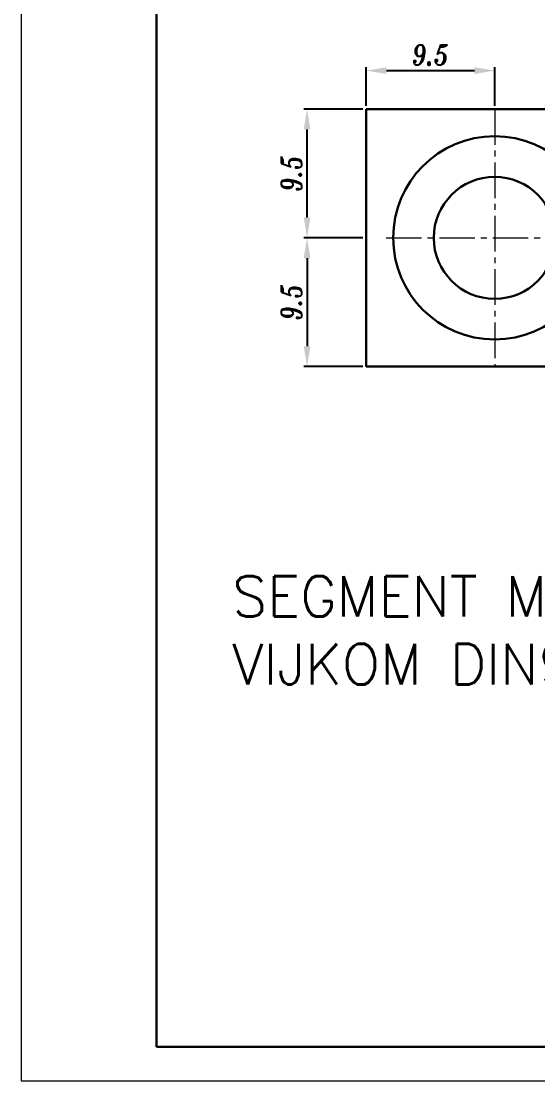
# Model space of a CAD drawing. Extents: x -199 to 935, y -94 to 506.
# Drawn here: x -198.5 to -122.2, y -94.1 to 62.3 of the extents above; entities that cross this region are included whole.
import ezdxf

# ---------------------------------------------------------------- set-up
doc = ezdxf.new("R2010")
doc.units = 0
doc.header["$LTSCALE"] = 7
doc.header["$MEASUREMENT"] = 0
doc.linetypes.add('CENTER2', pattern=[1.125, 0.75, -0.125, 0.125, -0.125])
doc.layers.get('0').update_dxf_attribs({"linetype": 'CONTINUOUS', "lineweight": 15})
doc.layers.add('1', color=1, linetype='CENTER2', lineweight=15)
doc.layers.add('3', color=3, linetype='CONTINUOUS', lineweight=30)
doc.styles.add('ITALICT', font='ITALICT.shx', dxfattribs={"width": 0.8, "height": 3})
doc.styles.add('ROMANS', font='romans.shx')
doc.dimstyles.new('2', dxfattribs={"dimtxt": 3, "dimasz": 3, "dimexe": 0.5, "dimexo": 0.5, "dimgap": 0.8, "dimtad": 1, "dimlfac": 0.5, "dimdsep": 46, "dimtxsty": 'ITALICT', "dimcen": 0, "dimazin": 2, "dimtfac": 1, "dimtmove": 0, "dimatfit": 3, "dimfxl": 1, "dimtvp": 13.888889, "dimtolj": 1, "dimarcsym": 0})

# ---------------------------------------------------------------- blocks, each defined once
blk = doc.blocks.new('*D126')
at = {"color": 0, "lineweight": -2, "transparency": 16777216}
for p, q in [((-148.04, 49.31), (-156.76, 49.31)), ((-156.26, 33.31), (-156.26, 46.31)), ((-148.04, 30.31), (-156.76, 30.31))]:
    blk.add_line(p, q, dxfattribs=at)
at = {"color": 0, "transparency": 16777216}
for points in [[(-156.76, 46.31), (-155.76, 46.31), (-156.26, 49.31)], [(-156.76, 33.31), (-155.76, 33.31), (-156.26, 30.31)]]:
    blk.add_solid(points, dxfattribs=at)
at = {"color": 0, "transparency": 16777216, "insert": (-158.56, 39.81), "char_height": 3, "attachment_point": 5, "rotation": 90, "style": 'ITALICT'}
blk.add_mtext('\\A1;9.5', dxfattribs=at)
blk = doc.blocks.new('*D127')
at = {"color": 0, "lineweight": -2, "transparency": 16777216}
for p, q in [((-148.04, 30.31), (-156.76, 30.31)), ((-156.26, 27.31), (-156.26, 14.31)), ((-148.04, 11.31), (-156.76, 11.31))]:
    blk.add_line(p, q, dxfattribs=at)
at = {"color": 0, "transparency": 16777216}
for points in [[(-156.76, 27.31), (-155.76, 27.31), (-156.26, 30.31)], [(-156.76, 14.31), (-155.76, 14.31), (-156.26, 11.31)]]:
    blk.add_solid(points, dxfattribs=at)
at = {"color": 0, "transparency": 16777216, "insert": (-158.56, 20.81), "char_height": 3, "attachment_point": 5, "rotation": 90, "style": 'ITALICT'}
blk.add_mtext('\\A1;9.5', dxfattribs=at)
blk = doc.blocks.new('*D128')
at = {"color": 0, "lineweight": -2, "transparency": 16777216}
for p, q in [((-147.54, 49.81), (-147.54, 55.5)), ((-144.54, 55), (-131.54, 55)), ((-128.54, 49.81), (-128.54, 55.5))]:
    blk.add_line(p, q, dxfattribs=at)
at = {"color": 0, "transparency": 16777216}
for points in [[(-144.54, 55.5), (-144.54, 54.5), (-147.54, 55)], [(-131.54, 55.5), (-131.54, 54.5), (-128.54, 55)]]:
    blk.add_solid(points, dxfattribs=at)
at = {"color": 0, "transparency": 16777216, "insert": (-138.04, 57.3), "char_height": 3, "attachment_point": 5, "style": 'ITALICT'}
blk.add_mtext('\\A1;9.5', dxfattribs=at)

msp = doc.modelspace()

# ---------------------------------------------------------------- linework, layer by layer
for p, q in [((-198.5003, 202.8629), (-198.5003, -94.1371)), ((-198.5003, -94.1371), (11.4997, -94.1371))]:
    msp.add_line(p, q)
at = {"layer": '1'}
for p, q in [((-128.5432, 49.3105), (-128.5432, 11.3105)), ((-144.5856, 30.3105), (-112.4395, 30.3105))]:
    msp.add_line(p, q, dxfattribs=at)
at = {"layer": '3'}
for p, q in [((-178.5003, 197.8629), (-178.5003, -89.1371)), ((-147.5432, 49.3105), (-97.5432, 49.3105)), ((-147.5432, 11.3105), (-147.5432, 49.3105)), ((-97.5432, 11.3105), (-147.5432, 11.3105)), ((-178.5003, -89.1371), (6.4997, -89.1371))]:
    msp.add_line(p, q, dxfattribs=at)
for radius in [15, 9]:
    msp.add_circle((-128.5432, 30.3105), radius, dxfattribs=at)

# ---------------------------------------------------------------- texts
at = {"insert": (-167.3153, -19.6104), "char_height": 6, "attachment_point": 1, "style": 'ROMANS'}
msp.add_mtext_dynamic_manual_height_columns('SEGMENT MONTIRATI IMBUS VIJKOM DIN912 M8x16', width=133.736939, gutter_width=10, heights=[0], dxfattribs=at)

# ---------------------------------------------------------------- dimensions: what is measured, and where the dimension line sits
dim = msp.add_linear_dim(base=(-128.5432, 54.9997), p1=(-147.5432, 49.3105), p2=(-128.5432, 49.3105), dimstyle='2')
dim.commit()
dim.dimension.update_dxf_attribs({"geometry": '*D128', "text_midpoint": (-138.0432, 57.2997)})
for base, p2, picture, middle in [((-156.2648, 49.3105), (-147.5432, 49.3105), '*D126', (-158.5648, 39.8105)), ((-156.2648, 11.3105), (-147.5432, 11.3105), '*D127', (-158.5648, 20.8105))]:
    dim = msp.add_linear_dim(base=base, p1=(-147.5432, 30.3105), p2=p2, angle=90, dimstyle='2')
    dim.commit()
    dim.dimension.update_dxf_attribs({"geometry": picture, "text_midpoint": middle})

doc.saveas('drawing.dxf')
